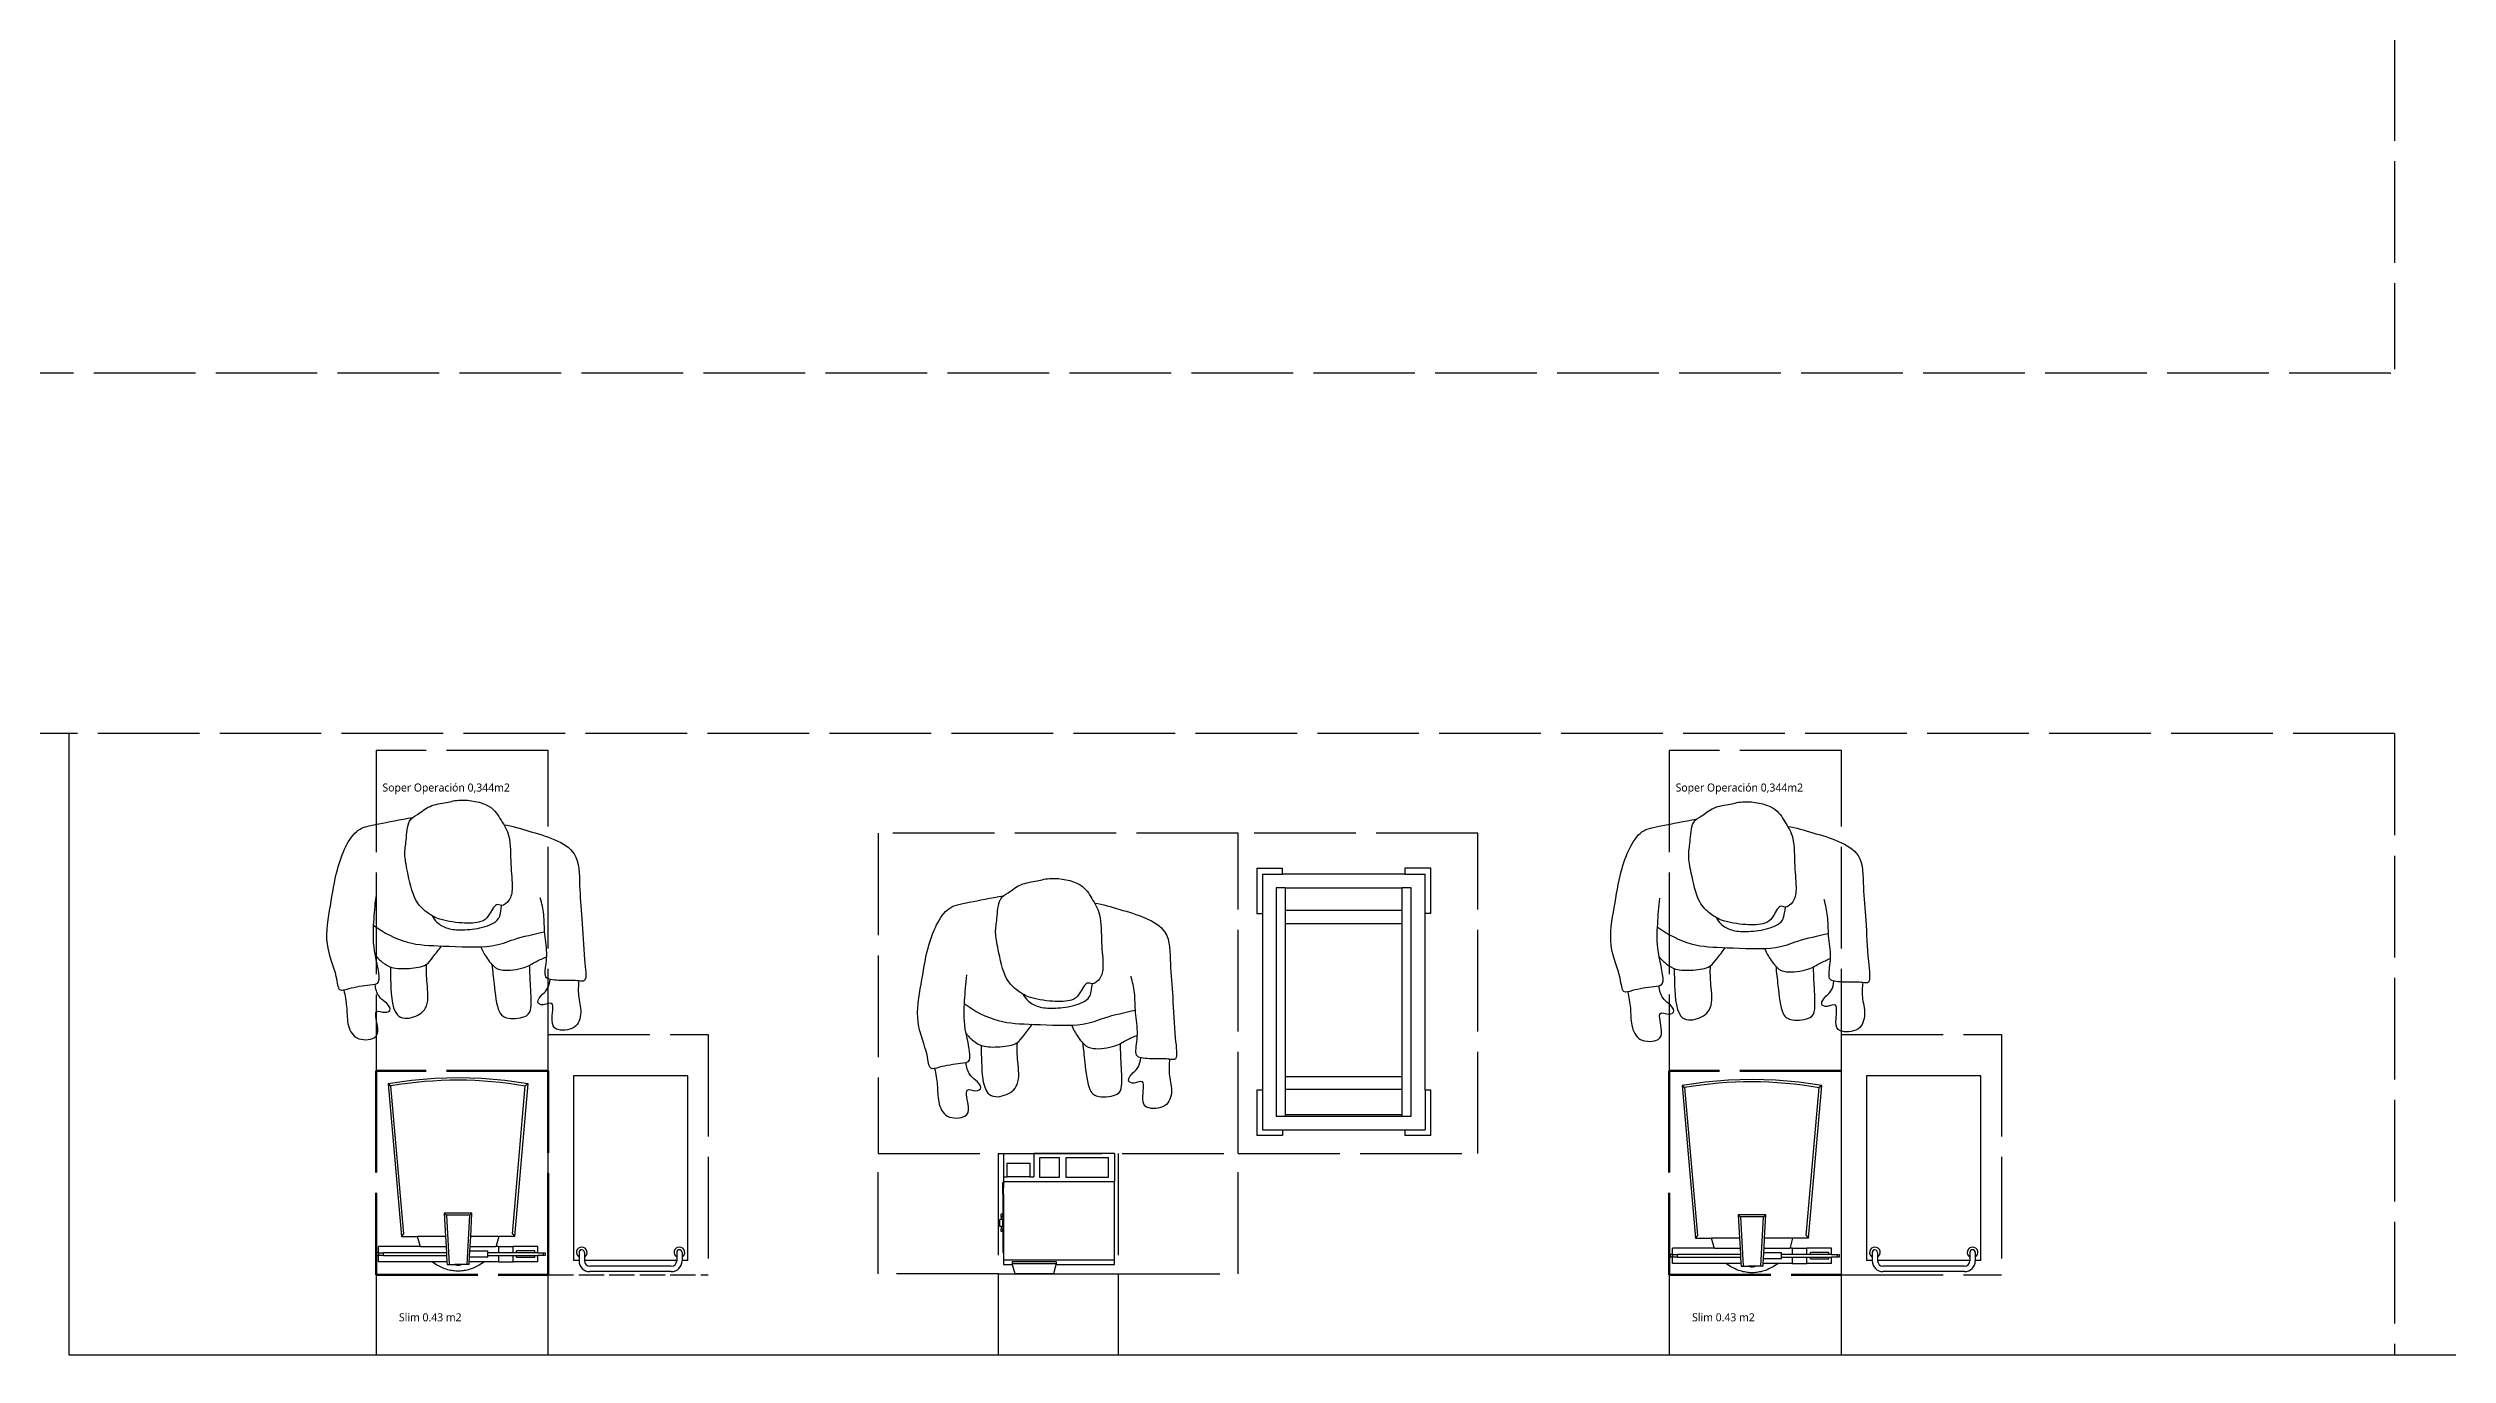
# Model space of a CAD drawing. Header units: millimetres. Extents: x -9564 to 48820, y -25359 to 24346.
# Drawn here: x 38989 to 44987, y -25359 to -22095 of the extents above; entities that cross this region are included whole.
import ezdxf

# ---------------------------------------------------------------- set-up
doc = ezdxf.new("R2010")
doc.units = ezdxf.units.MM
doc.header["$LTSCALE"] = 100
for name, pattern in [('DASHED2', [0.762, 0.635, -0.127]), ('DASHEDX2', [3.048, 2.54, -0.508]), ('DOT', [0.508, 0, -0.508])]:
    doc.linetypes.add(name, pattern=pattern)
for name, color, linetype in [('Area circulacion', 50, 'DASHEDX2'), ('Area proceso', 90, 'DASHEDX2'), ('Maquinas', 200, 'Continuous'), ('MUROS', 7, 'Continuous'), ('Personal', 20, 'Continuous'), ('Transporte semielaborado', 30, 'Continuous')]:
    doc.layers.add(name, color=color, linetype=linetype)
doc.layers.add('Area maquinas', color=140, linetype='DASHEDX2', lineweight=50)
doc.styles.add('OpenSans', font='OpenSans-Regular.ttf')

# ---------------------------------------------------------------- blocks, each defined once
blk = doc.blocks.new('pa17-16')
for points, knots in [([(5.5575, 2.4391), (5.5549, 2.4218), (5.5525, 2.3852), (5.5491, 2.3329), (5.5712, 2.2599), (5.5431, 2.2589), (5.5029, 2.2526), (5.4793, 2.2435), (5.4785, 2.2813), (5.4499, 2.3438), (5.4658, 2.4235), (5.4776, 2.5033), (5.5116, 2.5798), (5.5552, 2.585), (5.608, 2.5962), (5.6336, 2.6001)], [0, 0, 0, 0, 0.404899, 0.829805, 1.276298, 1.516647, 1.885942, 2.122553, 2.418487, 2.881882, 3.382407, 3.897515, 4.613825, 5.020942, 5.393355, 5.393355, 5.393355, 5.393355]), ([(5.62, 2.5537), (5.6188, 2.5427), (5.6154, 2.5253), (5.6223, 2.4901), (5.6346, 2.4293), (5.661, 2.4064), (5.685, 2.3908), (5.7322, 2.3832), (5.7723, 2.3842), (5.7881, 2.3969), (5.8018, 2.4268), (5.8146, 2.4162), (5.8324, 2.4305), (5.8382, 2.4568), (5.8318, 2.5038), (5.8344, 2.5615), (5.8137, 2.5937), (5.7944, 2.6284), (5.7307, 2.6388), (5.7037, 2.6296), (5.6679, 2.626), (5.6442, 2.6055), (5.6228, 2.5961), (5.6214, 2.5667), (5.62, 2.5537)], [0, 0, 0, 0, 0.297584, 0.631064, 1.068635, 1.39533, 1.69617, 2.097861, 2.458938, 2.716293, 3.010442, 3.199165, 3.447293, 3.731671, 4.119196, 4.541864, 4.881702, 5.22714, 5.673063, 5.989311, 6.327668, 6.644571, 6.906626, 7.259736, 7.259736, 7.259736, 7.259736]), ([(5.8196, 2.5846), (5.837, 2.5819), (5.8817, 2.5675), (5.9755, 2.5418), (5.972, 2.4609), (5.9791, 2.3926), (5.9812, 2.315), (5.9891, 2.2612), (5.9692, 2.2664), (5.9401, 2.2663), (5.9063, 2.2668), (5.9005, 2.2811), (5.909, 2.3184), (5.9007, 2.3606), (5.9019, 2.4011), (5.8964, 2.4238), (5.8933, 2.4348)], [6.682038, 6.682038, 6.682038, 6.682038, 7.076266, 7.806153, 8.304227, 8.77662, 9.284333, 9.649979, 9.844608, 10.160206, 10.472731, 10.661147, 10.998544, 11.371438, 11.724832, 12.051545, 12.051545, 12.051545, 12.051545]), ([(5.6724, 2.3994), (5.675, 2.3947), (5.6837, 2.383), (5.7041, 2.3718), (5.7348, 2.3697), (5.774, 2.3728), (5.8085, 2.3874), (5.8116, 2.4015), (5.8144, 2.4199)], [0.121052, 0.121052, 0.121052, 0.121052, 0.297289, 0.584433, 0.895396, 1.26174, 1.600834, 1.760925, 1.760925, 1.760925, 1.760925]), ([(5.5522, 2.3809), (5.573, 2.3653), (5.6222, 2.3398), (5.6924, 2.3383), (5.7952, 2.3323), (5.8376, 2.352), (5.881, 2.3613), (5.9019, 2.366)], [0, 0, 0, 0, 0.49262, 0.970296, 1.525877, 1.91054, 2.357805, 2.357805, 2.357805, 2.357805]), ([(5.5552, 2.3206), (5.5597, 2.3147), (5.5706, 2.3043), (5.5892, 2.2916), (5.6248, 2.2913), (5.6613, 2.2967), (5.6731, 2.3154), (5.6858, 2.3299), (5.6912, 2.3378)], [0, 0, 0, 0, 0.262594, 0.520609, 0.853848, 1.185107, 1.43842, 1.738028, 1.738028, 1.738028, 1.738028]), ([(5.7713, 2.3359), (5.7736, 2.3305), (5.7786, 2.3203), (5.7954, 2.2951), (5.8154, 2.2848), (5.8612, 2.2906), (5.8838, 2.3057), (5.8988, 2.3117), (5.9058, 2.3148)], [0, 0, 0, 0, 0.233477, 0.532145, 0.79329, 1.163492, 1.458071, 1.725911, 1.725911, 1.725911, 1.725911]), ([(5.4915, 2.2484), (5.4936, 2.2374), (5.4981, 2.215), (5.4968, 2.1806), (5.512, 2.1445), (5.5569, 2.147), (5.5634, 2.1681), (5.5498, 2.2128), (5.5753, 2.1995), (5.5912, 2.209), (5.5741, 2.2257), (5.5617, 2.2339), (5.5559, 2.2515), (5.5556, 2.26)], [0, 0, 0, 0, 0.324329, 0.654038, 0.980089, 1.31306, 1.562526, 1.890179, 2.123217, 2.319335, 2.559559, 2.78492, 3.066636, 3.066636, 3.066636, 3.066636]), ([(5.5867, 2.2952), (5.5866, 2.2877), (5.5872, 2.2667), (5.5883, 2.1873), (5.6353, 2.19), (5.6673, 2.2128), (5.6606, 2.2618), (5.6599, 2.2881), (5.6606, 2.3008)], [0.078483, 0.078483, 0.078483, 0.078483, 0.321516, 0.797556, 1.122606, 1.448668, 1.830958, 2.166281, 2.166281, 2.166281, 2.166281]), ([(5.7943, 2.2992), (5.7951, 2.2858), (5.7984, 2.2614), (5.8038, 2.2002), (5.8255, 2.1869), (5.8672, 2.191), (5.8755, 2.2117), (5.8718, 2.2605), (5.8715, 2.286), (5.871, 2.2978)], [0, 0, 0, 0, 0.353805, 0.775896, 1.041599, 1.377968, 1.615337, 2.001902, 2.313716, 2.313716, 2.313716, 2.313716]), ([(5.9713, 2.2652), (5.9703, 2.2553), (5.9686, 2.234), (5.9786, 2.2017), (5.9668, 2.1644), (5.9218, 2.1628), (5.9134, 2.1832), (5.9229, 2.229), (5.8988, 2.2135), (5.882, 2.2215), (5.8976, 2.2397), (5.908, 2.248), (5.912, 2.2618), (5.9127, 2.2683)], [0.038839, 0.038839, 0.038839, 0.038839, 0.324329, 0.654038, 0.980089, 1.31306, 1.562526, 1.890179, 2.123217, 2.319335, 2.559559, 2.78492, 2.989829, 2.989829, 2.989829, 2.989829])]:
    blk.add_open_spline(points, degree=3, knots=knots)
blk = doc.blocks.new('Bakery Trolley pl')
at = {"layer": 'Transporte semielaborado'}
for p, q in [((0.1804, 0.6253), (0.2371, 0.6253)), ((0.1804, 0.6253), (0.1804, 0.526)), ((0.2371, 0.6127), (0.1929, 0.6127)), ((0.1929, 0.526), (0.1929, 0.6127)), ((0.2229, 0.5827), (0.2229, 0.0827)), ((0.2429, 0.5827), (0.2229, 0.5827)), ((0.2371, 0.6127), (0.2371, 0.6253)), ((0.5048, 0.6127), (0.2371, 0.6127)), ((0.2429, 0.5827), (0.2429, 0.5798)), ((0.4989, 0.5827), (0.2429, 0.5827)), ((0.2429, 0.5798), (0.4989, 0.5798)), ((0.2429, 0.5798), (0.2429, 0.5245)), ((0.5189, 0.5827), (0.4989, 0.5827)), ((0.4989, 0.5798), (0.4989, 0.5827)), ((0.4989, 0.5245), (0.4989, 0.5798)), ((0.5048, 0.6127), (0.5048, 0.6253)), ((0.5048, 0.6253), (0.5615, 0.6253)), ((0.5489, 0.6127), (0.5048, 0.6127)), ((0.5189, 0.0827), (0.5189, 0.5827)), ((0.5489, 0.526), (0.5489, 0.6127)), ((0.5615, 0.526), (0.5615, 0.6253)), ((0.1804, 0.526), (0.1929, 0.526)), ((0.1929, 0.526), (0.1929, 0.1394)), ((0.5489, 0.526), (0.5615, 0.526)), ((0.5489, 0.1394), (0.5489, 0.526)), ((0.2429, 0.5245), (0.4989, 0.5245)), ((0.2429, 0.5245), (0.2429, 0.4967)), ((0.2429, 0.4967), (0.4989, 0.4967)), ((0.2429, 0.4967), (0.2429, 0.1615)), ((0.4989, 0.4967), (0.4989, 0.5245)), ((0.4989, 0.1615), (0.4989, 0.4967)), ((0.2429, 0.1615), (0.4989, 0.1615)), ((0.2429, 0.1615), (0.2429, 0.1325)), ((0.4989, 0.1325), (0.4989, 0.1615)), ((0.1804, 0.1394), (0.1929, 0.1394)), ((0.1804, 0.1394), (0.1804, 0.0402)), ((0.1929, 0.1394), (0.1929, 0.0527)), ((0.2429, 0.1325), (0.4989, 0.1325)), ((0.2429, 0.1325), (0.2429, 0.0827)), ((0.4989, 0.0827), (0.4989, 0.1325)), ((0.5615, 0.1394), (0.5489, 0.1394)), ((0.5489, 0.0527), (0.5489, 0.1394)), ((0.5615, 0.0402), (0.5615, 0.1394)), ((0.2371, 0.0527), (0.1929, 0.0527)), ((0.2229, 0.0827), (0.2429, 0.0827)), ((0.2371, 0.0402), (0.2371, 0.0527)), ((0.2371, 0.0527), (0.5048, 0.0527)), ((0.4989, 0.0827), (0.2429, 0.0827)), ((0.4989, 0.0827), (0.5189, 0.0827)), ((0.5048, 0.0527), (0.5048, 0.0402)), ((0.5489, 0.0527), (0.5048, 0.0527)), ((0.1804, 0.0402), (0.2371, 0.0402)), ((0.5615, 0.0402), (0.5048, 0.0402))]:
    blk.add_line(p, q, dxfattribs=at)

msp = doc.modelspace()

# ---------------------------------------------------------------- linework, layer by layer
at = {"color": 3}
msp.add_line((43470.97, -25158.736), (43470.97, -24558.736), dxfattribs=at)
for p, q in [((40239.152, -25158.736), (40239.152, -24648.736)), ((43470.97, -25158.736), (43470.97, -24648.736)), ((40239.152, -25158.736), (40239.152, -25158.736)), ((41613.696, -25155.9), (41663.696, -25155.9)), ((43470.97, -25158.736), (43470.97, -25158.736)), ((39041.278, -25358.736), (44353.695, -25358.736)), ((44181.258, -25358.736), (48053.695, -25358.736))]:
    msp.add_line(p, q)
at = {"color": 3, "linetype": 'DASHED2'}
msp.add_line((40239.152, -25158.736), (40639.152, -25158.736), dxfattribs=at)
at = {"layer": 'Area circulacion', "color": 2}
for p, q in [((44853.695, -16586.186), (44853.695, -22896.953)), ((44843.695, -22906.953), (34119.756, -22906.953)), ((44853.695, -23806.953), (34119.756, -23806.953)), ((44853.695, -23806.953), (44853.695, -25358.736))]:
    msp.add_line(p, q, dxfattribs=at)
at = {"layer": 'Area maquinas'}
for p, q in [((40239.152, -24648.736), (39809.152, -24648.736)), ((39809.152, -24648.736), (39809.152, -25158.736)), ((40239.152, -25158.736), (40239.152, -24648.736)), ((43470.97, -24648.736), (43040.97, -24648.736)), ((43040.97, -24648.736), (43040.97, -25158.736)), ((39809.152, -25158.736), (40239.152, -25158.736)), ((43040.97, -25158.736), (43470.97, -25158.736))]:
    msp.add_line(p, q, dxfattribs=at)
at = {"layer": 'Area proceso', "color": 3}
for p, q in [((40239.152, -23848.736), (39809.152, -23848.736)), ((39809.152, -23848.736), (39809.152, -24648.736)), ((40239.152, -24648.736), (40239.152, -23848.736)), ((43470.97, -23848.736), (43040.97, -23848.736)), ((43040.97, -23848.736), (43040.97, -24648.736)), ((43470.97, -24648.736), (43470.97, -23848.736)), ((41963.696, -24055.9), (41063.696, -24055.9)), ((41063.696, -24055.9), (41063.696, -24855.9)), ((41963.696, -24855.9), (41963.696, -24055.9)), ((42562.097, -24055.9), (41963.696, -24055.9)), ((42562.097, -24855.9), (42562.097, -24055.9)), ((40239.152, -25158.736), (40239.152, -24558.736)), ((40239.152, -24558.736), (40639.152, -24558.736)), ((40639.152, -24558.736), (40639.152, -25158.736)), ((43470.97, -24558.736), (43870.97, -24558.736)), ((43870.97, -24558.736), (43870.97, -25158.736)), ((41963.696, -24855.9), (42562.097, -24855.9)), ((39809.152, -25158.736), (39809.152, -25358.736)), ((40239.152, -25358.736), (40239.152, -25158.736)), ((41363.696, -25155.9), (41363.696, -25358.736)), ((41663.696, -25155.9), (41663.696, -25358.736)), ((43040.97, -25158.736), (43040.97, -25358.736)), ((43470.97, -25358.736), (43470.97, -25158.736)), ((43470.97, -25158.736), (43870.97, -25158.736)), ((39809.152, -25358.736), (40239.152, -25358.736)), ((41363.696, -25358.736), (41663.696, -25358.736)), ((43040.97, -25358.736), (43470.97, -25358.736))]:
    msp.add_line(p, q, dxfattribs=at)
at = {"layer": 'Area proceso'}
for p, q in [((43470.97, -25158.736), (43470.97, -24648.736)), ((41063.696, -25155.9), (41063.696, -24855.9)), ((41063.696, -24855.9), (41963.696, -24855.9)), ((41363.696, -24855.9), (41363.696, -25155.9)), ((41363.696, -24855.9), (41663.696, -24855.9)), ((41663.696, -24855.9), (41663.696, -25155.9)), ((41963.696, -25155.9), (41963.696, -24855.9)), ((41363.696, -25155.9), (41063.696, -25155.9)), ((41363.696, -25155.9), (41613.696, -25155.9)), ((41663.696, -25155.9), (41963.696, -25155.9))]:
    msp.add_line(p, q, dxfattribs=at)
at = {"layer": 'Maquinas'}
for p, q in [((39868.215, -24677.178), (39839.31, -24681.682)), ((39839.31, -24681.682), (39872.629, -25062.512)), ((39839.31, -24681.682), (39846.081, -24686.986)), ((39878.386, -25056.229), (39846.081, -24686.986)), ((39897.234, -24673.488), (39868.215, -24677.178)), ((39926.345, -24670.616), (39897.234, -24673.488)), ((39955.526, -24668.562), (39926.345, -24670.616)), ((39984.753, -24667.329), (39955.526, -24668.562)), ((40014.003, -24666.918), (39984.753, -24667.329)), ((40043.253, -24667.329), (40014.003, -24666.918)), ((40072.48, -24668.562), (40043.253, -24667.329)), ((40101.66, -24670.616), (40072.48, -24668.562)), ((40130.772, -24673.488), (40101.66, -24670.616)), ((40159.791, -24677.178), (40130.772, -24673.488)), ((40149.62, -25056.229), (40181.924, -24686.986)), ((40155.377, -25062.512), (40188.695, -24681.682)), ((40188.695, -24681.682), (40159.791, -24677.178)), ((40188.695, -24681.682), (40181.924, -24686.986)), ((43101.889, -24681.303), (43072.985, -24685.807)), ((43072.985, -24685.807), (43106.303, -25066.637)), ((43072.985, -24685.807), (43079.756, -24691.111)), ((43112.061, -25060.354), (43079.756, -24691.111)), ((43130.908, -24677.614), (43101.889, -24681.303)), ((43160.02, -24674.741), (43130.908, -24677.614)), ((43189.201, -24672.687), (43160.02, -24674.741)), ((43218.427, -24671.454), (43189.201, -24672.687)), ((43247.677, -24671.043), (43218.427, -24671.454)), ((43276.927, -24671.454), (43247.677, -24671.043)), ((43306.154, -24672.687), (43276.927, -24671.454)), ((43335.335, -24674.741), (43306.154, -24672.687)), ((43364.447, -24677.614), (43335.335, -24674.741)), ((43393.466, -24681.303), (43364.447, -24677.614)), ((43383.294, -25060.354), (43415.599, -24691.111)), ((43389.052, -25066.637), (43422.37, -24685.807)), ((43422.37, -24685.807), (43393.466, -24681.303)), ((43422.37, -24685.807), (43415.599, -24691.111)), ((41377.054, -24855.9), (41377.054, -24913.827)), ((41377.054, -24855.9), (41452.55, -24855.9)), ((41386.491, -24913.827), (41386.491, -24879.759)), ((41386.491, -24879.759), (41443.113, -24879.759)), ((41443.113, -24879.759), (41443.113, -24913.827)), ((41452.55, -24855.9), (41452.55, -24913.827)), ((41654.005, -24855.9), (41452.55, -24855.9)), ((41467.649, -24915.431), (41467.649, -24865.392)), ((41467.649, -24865.392), (41515.983, -24865.392)), ((41515.983, -24865.392), (41515.983, -24915.431)), ((41533.377, -24915.431), (41533.377, -24865.392)), ((41533.377, -24865.392), (41638.906, -24865.392)), ((41638.906, -24865.392), (41638.906, -24915.431)), ((41654.005, -24855.9), (41654.005, -24925.152)), ((41377.054, -24927.987), (41375.166, -24927.987)), ((41375.166, -24928.512), (41375.166, -24927.987)), ((41377.054, -24928.512), (41375.166, -24928.512)), ((41375.166, -24941.217), (41375.166, -24928.512)), ((41377.054, -24941.217), (41375.166, -24941.217)), ((41375.166, -24956.826), (41375.166, -24941.217)), ((41377.054, -24913.827), (41377.054, -24925.152)), ((41377.054, -24913.827), (41386.491, -24913.827)), ((41377.054, -24925.152), (41654.005, -24925.152)), ((41377.054, -24925.152), (41377.054, -24927.987)), ((41377.054, -24927.987), (41377.054, -24928.512)), ((41377.054, -24928.512), (41377.054, -24941.217)), ((41377.054, -24956.826), (41377.054, -24941.217)), ((41443.113, -24913.827), (41386.491, -24913.827)), ((41443.113, -24913.827), (41452.55, -24913.827)), ((41515.983, -24915.431), (41467.649, -24915.431)), ((41638.906, -24915.431), (41533.377, -24915.431)), ((41654.005, -25120.772), (41654.005, -24925.152)), ((40048.522, -25004.565), (39979.484, -25004.565)), ((39979.484, -25004.565), (39982.641, -25062.512)), ((39979.484, -25004.565), (39985.139, -25009.921)), ((40042.866, -25009.921), (39985.139, -25009.921)), ((39985.139, -25009.921), (39991.819, -25132.546)), ((40036.17, -25132.838), (40042.866, -25009.921)), ((40042.866, -25009.921), (40048.522, -25004.565)), ((40045.365, -25062.512), (40048.522, -25004.565)), ((41375.166, -25007.505), (41371.392, -25007.505)), ((41371.392, -25013.527), (41371.392, -25007.505)), ((41377.054, -24956.826), (41375.166, -24956.826)), ((41375.166, -24956.826), (41375.166, -25007.505)), ((41375.166, -25013.527), (41375.166, -25007.505)), ((41377.054, -24956.826), (41377.054, -25102.653)), ((43282.196, -25008.691), (43213.159, -25008.691)), ((43213.159, -25008.691), (43216.315, -25066.637)), ((43213.159, -25008.691), (43218.814, -25014.046)), ((43276.541, -25014.046), (43282.196, -25008.691)), ((43279.04, -25066.637), (43282.196, -25008.691)), ((39872.629, -25062.512), (39878.386, -25056.229)), ((39872.629, -25062.512), (39912.681, -25062.512)), ((39982.641, -25062.512), (39912.681, -25062.512)), ((39918.987, -25085.973), (39912.681, -25062.512)), ((39982.641, -25062.512), (39984.01, -25087.658)), ((40043.995, -25087.658), (40045.365, -25062.512)), ((40115.324, -25062.512), (40045.365, -25062.512)), ((40115.324, -25062.512), (40109.019, -25085.973)), ((40155.377, -25062.512), (40115.324, -25062.512)), ((40149.62, -25056.229), (40155.377, -25062.512)), ((41371.392, -25020.508), (41367.617, -25020.508)), ((41367.617, -25037.495), (41367.617, -25020.508)), ((41371.392, -25037.495), (41367.617, -25037.495)), ((41371.392, -25013.527), (41371.392, -25020.508)), ((41375.166, -25013.527), (41371.392, -25013.527)), ((41375.166, -25020.508), (41371.392, -25020.508)), ((41375.166, -25037.495), (41371.392, -25037.495)), ((41371.392, -25037.495), (41371.392, -25044.476)), ((41375.166, -25044.476), (41371.392, -25044.476)), ((41371.392, -25050.529), (41371.392, -25044.476)), ((41375.166, -25050.529), (41371.392, -25050.529)), ((41375.166, -25013.527), (41375.166, -25020.508)), ((41375.166, -25037.495), (41375.166, -25020.508)), ((41375.166, -25037.495), (41375.166, -25044.476)), ((41375.166, -25050.529), (41375.166, -25044.476)), ((41375.166, -25050.529), (41375.166, -25102.653)), ((43106.303, -25066.637), (43112.061, -25060.354)), ((43106.303, -25066.637), (43146.356, -25066.637)), ((43216.315, -25066.637), (43146.356, -25066.637)), ((43152.662, -25090.098), (43146.356, -25066.637)), ((43216.315, -25066.637), (43217.685, -25091.783)), ((43276.541, -25014.046), (43218.814, -25014.046)), ((43218.814, -25014.046), (43225.494, -25136.672)), ((43269.845, -25136.963), (43276.541, -25014.046)), ((43277.67, -25091.783), (43279.04, -25066.637)), ((43348.999, -25066.637), (43279.04, -25066.637)), ((43348.999, -25066.637), (43342.693, -25090.098)), ((43389.052, -25066.637), (43348.999, -25066.637)), ((43383.294, -25060.354), (43389.052, -25066.637)), ((39810.339, -25103.705), (39810.339, -25110.044)), ((39815.23, -25103.705), (39810.339, -25103.705)), ((39815.23, -25110.044), (39810.339, -25110.044)), ((39815.23, -25103.705), (39815.23, -25087.658)), ((39919.909, -25087.658), (39815.23, -25087.658)), ((39815.23, -25103.705), (39815.23, -25110.044)), ((39815.23, -25103.705), (39827.808, -25103.705)), ((39815.23, -25126.09), (39815.23, -25110.044)), ((39827.808, -25110.044), (39815.23, -25110.044)), ((39948.227, -25126.09), (39815.23, -25126.09)), ((39984.885, -25103.705), (39827.808, -25103.705)), ((39827.808, -25110.044), (39827.808, -25103.705)), ((39827.808, -25110.044), (39985.23, -25110.044)), ((39919.909, -25087.658), (39918.987, -25085.973)), ((39919.909, -25087.658), (39984.01, -25087.658)), ((39986.104, -25126.09), (39948.227, -25126.09)), ((39984.01, -25087.658), (39984.885, -25103.705)), ((39984.885, -25103.705), (39985.23, -25110.044)), ((39985.23, -25110.044), (39986.104, -25126.09)), ((39986.104, -25126.09), (39986.472, -25132.838)), ((40041.534, -25132.838), (40041.902, -25126.09)), ((40041.902, -25126.09), (40042.522, -25114.701)), ((40079.778, -25126.09), (40041.902, -25126.09)), ((40042.522, -25114.701), (40043.375, -25099.047)), ((40088.051, -25114.701), (40042.522, -25114.701)), ((40043.375, -25099.047), (40043.995, -25087.658)), ((40043.375, -25099.047), (40088.051, -25099.047)), ((40043.995, -25087.658), (40108.097, -25087.658)), ((40114.527, -25126.09), (40079.778, -25126.09)), ((40088.051, -25103.705), (40088.051, -25099.047)), ((40114.527, -25103.705), (40088.051, -25103.705)), ((40088.051, -25110.044), (40088.051, -25103.705)), ((40088.051, -25114.701), (40088.051, -25110.044)), ((40088.051, -25110.044), (40114.527, -25110.044)), ((40109.019, -25085.973), (40108.097, -25087.658)), ((40114.527, -25087.658), (40108.097, -25087.658)), ((40114.527, -25087.658), (40114.527, -25103.705)), ((40114.527, -25087.658), (40151.154, -25087.658)), ((40151.154, -25103.705), (40114.527, -25103.705)), ((40114.527, -25110.044), (40114.527, -25126.09)), ((40114.527, -25110.044), (40151.154, -25110.044)), ((40114.527, -25126.09), (40151.154, -25126.09)), ((40151.154, -25103.705), (40151.154, -25087.658)), ((40212.776, -25087.658), (40151.154, -25087.658)), ((40160.005, -25103.705), (40151.154, -25103.705)), ((40151.154, -25126.09), (40151.154, -25110.044)), ((40151.154, -25110.044), (40160.005, -25110.044)), ((40212.776, -25126.09), (40151.154, -25126.09)), ((40205.597, -25099.047), (40160.005, -25099.047)), ((40160.005, -25103.705), (40160.005, -25099.047)), ((40205.597, -25103.705), (40160.005, -25103.705)), ((40160.005, -25114.701), (40160.005, -25110.044)), ((40160.005, -25110.044), (40205.597, -25110.044)), ((40160.005, -25114.701), (40205.597, -25114.701)), ((40205.597, -25103.705), (40205.597, -25099.047)), ((40212.776, -25103.705), (40205.597, -25103.705)), ((40205.597, -25114.701), (40205.597, -25110.044)), ((40205.597, -25110.044), (40212.776, -25110.044)), ((40212.776, -25103.705), (40212.776, -25087.658)), ((40212.776, -25103.705), (40226.751, -25103.705)), ((40212.776, -25126.09), (40212.776, -25110.044)), ((40226.751, -25110.044), (40212.776, -25110.044)), ((40226.751, -25103.705), (40226.751, -25110.044)), ((40226.751, -25103.705), (40231.642, -25103.705)), ((40231.642, -25110.044), (40226.751, -25110.044)), ((40231.642, -25103.705), (40231.642, -25110.044)), ((41377.054, -25102.653), (41375.166, -25102.653)), ((41377.054, -25102.653), (41377.054, -25120.772)), ((41377.054, -25120.772), (41654.005, -25120.772)), ((41377.054, -25120.772), (41377.054, -25132.851)), ((41398.461, -25126.005), (41398.461, -25130.851)), ((41509.255, -25126.005), (41398.461, -25126.005)), ((41509.255, -25130.851), (41398.461, -25130.851)), ((41398.461, -25130.851), (41399.01, -25132.851)), ((41508.707, -25132.851), (41509.255, -25130.851)), ((41509.255, -25130.851), (41509.255, -25126.005)), ((41654.005, -25132.851), (41654.005, -25120.772)), ((43044.013, -25107.83), (43044.013, -25114.169)), ((43048.905, -25107.83), (43044.013, -25107.83)), ((43048.905, -25114.169), (43044.013, -25114.169)), ((43048.905, -25107.83), (43048.905, -25091.783)), ((43153.583, -25091.783), (43048.905, -25091.783)), ((43048.905, -25107.83), (43048.905, -25114.169)), ((43048.905, -25107.83), (43061.483, -25107.83)), ((43048.905, -25130.216), (43048.905, -25114.169)), ((43061.483, -25114.169), (43048.905, -25114.169)), ((43181.902, -25130.216), (43048.905, -25130.216)), ((43218.559, -25107.83), (43061.483, -25107.83)), ((43061.483, -25114.169), (43061.483, -25107.83)), ((43061.483, -25114.169), (43218.905, -25114.169)), ((43153.583, -25091.783), (43152.662, -25090.098)), ((43153.583, -25091.783), (43217.685, -25091.783)), ((43219.779, -25130.216), (43181.902, -25130.216)), ((43217.685, -25091.783), (43218.559, -25107.83)), ((43218.559, -25107.83), (43218.905, -25114.169)), ((43218.905, -25114.169), (43219.779, -25130.216)), ((43219.779, -25130.216), (43220.146, -25136.963)), ((43275.209, -25136.963), (43275.576, -25130.216)), ((43275.576, -25130.216), (43276.197, -25118.826)), ((43313.453, -25130.216), (43275.576, -25130.216)), ((43276.197, -25118.826), (43277.049, -25103.173)), ((43321.725, -25118.826), (43276.197, -25118.826)), ((43277.049, -25103.173), (43277.67, -25091.783)), ((43277.049, -25103.173), (43321.725, -25103.173)), ((43277.67, -25091.783), (43341.772, -25091.783)), ((43348.202, -25130.216), (43313.453, -25130.216)), ((43321.725, -25107.83), (43321.725, -25103.173)), ((43348.202, -25107.83), (43321.725, -25107.83)), ((43321.725, -25114.169), (43321.725, -25107.83)), ((43321.725, -25118.826), (43321.725, -25114.169)), ((43321.725, -25114.169), (43348.202, -25114.169)), ((43342.693, -25090.098), (43341.772, -25091.783)), ((43348.202, -25091.783), (43341.772, -25091.783)), ((43348.202, -25091.783), (43348.202, -25107.83)), ((43348.202, -25091.783), (43384.829, -25091.783)), ((43384.829, -25107.83), (43348.202, -25107.83)), ((43348.202, -25114.169), (43348.202, -25130.216)), ((43348.202, -25114.169), (43384.829, -25114.169)), ((43348.202, -25130.216), (43384.829, -25130.216)), ((43384.829, -25107.83), (43384.829, -25091.783)), ((43446.45, -25091.783), (43384.829, -25091.783)), ((43393.68, -25107.83), (43384.829, -25107.83)), ((43384.829, -25130.216), (43384.829, -25114.169)), ((43384.829, -25114.169), (43393.68, -25114.169)), ((43446.45, -25130.216), (43384.829, -25130.216)), ((43439.272, -25103.173), (43393.68, -25103.173)), ((43393.68, -25107.83), (43393.68, -25103.173)), ((43439.272, -25107.83), (43393.68, -25107.83)), ((43393.68, -25118.826), (43393.68, -25114.169)), ((43393.68, -25114.169), (43439.272, -25114.169)), ((43393.68, -25118.826), (43439.272, -25118.826)), ((43439.272, -25107.83), (43439.272, -25103.173)), ((43446.45, -25107.83), (43439.272, -25107.83)), ((43439.272, -25118.826), (43439.272, -25114.169)), ((43439.272, -25114.169), (43446.45, -25114.169)), ((43446.45, -25107.83), (43446.45, -25091.783)), ((43446.45, -25107.83), (43460.426, -25107.83)), ((43446.45, -25130.216), (43446.45, -25114.169)), ((43460.426, -25114.169), (43446.45, -25114.169)), ((43460.426, -25107.83), (43460.426, -25114.169)), ((43460.426, -25107.83), (43465.317, -25107.83)), ((43465.317, -25114.169), (43460.426, -25114.169)), ((43465.317, -25107.83), (43465.317, -25114.169)), ((39986.472, -25132.838), (39987.577, -25132.778)), ((39987.577, -25132.778), (39991.819, -25132.546)), ((39987.577, -25132.778), (39991.819, -25132.838)), ((39991.819, -25132.546), (39991.819, -25132.838)), ((39991.819, -25132.838), (40005.422, -25132.838)), ((40022.584, -25132.838), (40005.422, -25132.838)), ((40036.17, -25132.838), (40022.584, -25132.838)), ((40041.534, -25132.838), (40036.17, -25132.838)), ((41377.054, -25132.851), (41399.01, -25132.851)), ((41399.01, -25132.851), (41405.109, -25155.084)), ((41405.109, -25155.084), (41502.608, -25155.084)), ((41502.608, -25155.084), (41508.707, -25132.851)), ((41508.707, -25132.851), (41654.005, -25132.851)), ((43220.146, -25136.963), (43221.251, -25136.903)), ((43221.251, -25136.903), (43225.494, -25136.672)), ((43221.251, -25136.903), (43225.494, -25136.963)), ((43225.494, -25136.672), (43225.494, -25136.963)), ((43225.494, -25136.963), (43239.096, -25136.963)), ((43256.259, -25136.963), (43239.096, -25136.963)), ((43269.845, -25136.963), (43256.259, -25136.963)), ((43275.209, -25136.963), (43269.845, -25136.963))]:
    msp.add_line(p, q, dxfattribs=at)
for points in [[(40079.778, -25126.09), (40073.035, -25130.495), (40066.928, -25134.18), (40061.387, -25137.226), (40056.345, -25139.715), (40051.733, -25141.727), (40047.483, -25143.343), (40043.527, -25144.644), (40039.796, -25145.71), (40036.229, -25146.61), (40032.799, -25147.364), (40029.487, -25147.98), (40026.273, -25148.467), (40023.137, -25148.831), (40020.059, -25149.081), (40017.021, -25149.226), (40014.003, -25149.272), (40010.984, -25149.226), (40007.946, -25149.081), (40004.869, -25148.831), (40001.733, -25148.467), (39998.519, -25147.98), (39995.206, -25147.364), (39991.777, -25146.61), (39988.21, -25145.71), (39984.479, -25144.644), (39980.522, -25143.343), (39976.272, -25141.727), (39971.661, -25139.715), (39966.619, -25137.226), (39961.078, -25134.18), (39954.97, -25130.495), (39948.227, -25126.09)], [(43313.453, -25130.216), (43306.71, -25134.62), (43300.602, -25138.305), (43295.062, -25141.351), (43290.02, -25143.84), (43285.408, -25145.852), (43281.158, -25147.468), (43277.202, -25148.769), (43273.47, -25149.835), (43269.903, -25150.735), (43266.474, -25151.489), (43263.162, -25152.105), (43259.947, -25152.592), (43256.811, -25152.956), (43253.734, -25153.207), (43250.696, -25153.351), (43247.677, -25153.397), (43244.659, -25153.351), (43241.621, -25153.207), (43238.544, -25152.956), (43235.408, -25152.592), (43232.193, -25152.105), (43228.881, -25151.489), (43225.451, -25150.735), (43221.885, -25149.835), (43218.153, -25148.769), (43214.197, -25147.468), (43209.947, -25145.852), (43205.335, -25143.84), (43200.293, -25141.351), (43194.753, -25138.305), (43188.645, -25134.62), (43181.902, -25130.216)], [(40005.422, -25132.838), (40006.307, -25133.163), (40007.267, -25133.442), (40008.292, -25133.674), (40009.37, -25133.862), (40010.49, -25134.006), (40011.643, -25134.107), (40012.818, -25134.167), (40014.003, -25134.187), (40015.188, -25134.167), (40016.362, -25134.107), (40017.515, -25134.006), (40018.636, -25133.862), (40019.714, -25133.674), (40020.739, -25133.442), (40021.699, -25133.163), (40022.584, -25132.838)], [(43239.096, -25136.963), (43239.981, -25137.289), (43240.942, -25137.567), (43241.966, -25137.8), (43243.044, -25137.987), (43244.165, -25138.131), (43245.318, -25138.232), (43246.492, -25138.292), (43247.677, -25138.312), (43248.863, -25138.292), (43250.037, -25138.232), (43251.19, -25138.131), (43252.311, -25137.987), (43253.389, -25137.8), (43254.413, -25137.567), (43255.373, -25137.289), (43256.259, -25136.963)]]:
    msp.add_lwpolyline(points, dxfattribs=at)
for centre in [(40012.93, -25644.262), (43246.604, -25648.388)]:
    msp.add_arc(centre, 971.708, 79.9864267, 99.8870323, dxfattribs=at)
at = {"layer": 'MUROS'}
msp.add_line((39041.278, -23806.953), (39041.278, -25358.736), dxfattribs=at)
at = {"layer": 'MUROS', "color": 2, "linetype": 'DOT'}
msp.add_arc((44843.695, -22896.953), 10, 270, 0, dxfattribs=at)
at = {"layer": 'Transporte semielaborado'}
for p, q in [((40587.954, -24661.969), (40301.983, -24661.969)), ((40301.983, -24661.969), (40301.983, -25122.887)), ((40587.954, -25122.887), (40587.954, -24661.969)), ((43819.772, -24661.969), (43533.801, -24661.969)), ((43533.801, -24661.969), (43533.801, -25122.887)), ((43819.772, -25122.887), (43819.772, -24661.969)), ((40316.211, -25122.887), (40301.983, -25122.887)), ((40316.211, -25102.701), (40316.211, -25123.728)), ((40329.669, -25102.701), (40329.669, -25123.728)), ((40560.267, -25122.887), (40329.669, -25122.887)), ((40560.267, -25102.701), (40560.267, -25123.728)), ((40573.725, -25102.701), (40573.725, -25123.728)), ((40587.954, -25122.887), (40573.725, -25122.887)), ((40587.954, -25122.887), (40573.725, -25122.887)), ((40587.954, -25122.887), (40581.225, -25122.887)), ((40587.954, -25122.887), (40587.954, -25102.701)), ((40587.954, -25122.887), (40587.954, -25116.159)), ((43548.029, -25122.887), (43533.801, -25122.887)), ((43548.029, -25102.701), (43548.029, -25123.728)), ((43561.487, -25102.701), (43561.487, -25123.728)), ((43792.085, -25122.887), (43561.487, -25122.887)), ((43792.085, -25102.701), (43792.085, -25123.728)), ((43805.543, -25102.701), (43805.543, -25123.728)), ((43819.772, -25122.887), (43805.543, -25122.887)), ((43819.772, -25122.887), (43805.543, -25122.887)), ((43819.772, -25122.887), (43813.043, -25122.887)), ((43819.772, -25122.887), (43819.772, -25102.701)), ((43819.772, -25122.887), (43819.772, -25116.159)), ((40546.81, -25137.186), (40343.126, -25137.186)), ((40546.81, -25150.643), (40343.126, -25150.643)), ((43778.628, -25137.186), (43574.944, -25137.186)), ((43778.628, -25150.643), (43574.944, -25150.643))]:
    msp.add_line(p, q, dxfattribs=at)
for centre, radius, start, end in [((40322.94, -25102.701), 13.457, 300, 240), ((40322.94, -25102.701), 6.729, 90, 180), ((40322.94, -25102.701), 6.729, 359.9998907, 180), ((40343.126, -25123.728), 26.915, 180, 270), ((40343.126, -25123.728), 13.457, 180, 270), ((40546.81, -25123.728), 13.457, 270, 0), ((40546.81, -25123.728), 26.915, 270, 0), ((40566.996, -25102.701), 13.457, 300, 240), ((40566.996, -25102.701), 6.729, 0, 180), ((43554.758, -25102.701), 13.457, 300, 240), ((43554.758, -25102.701), 6.729, 90, 180), ((43554.758, -25102.701), 6.729, 359.9998907, 180), ((43574.944, -25123.728), 26.915, 180, 270), ((43574.944, -25123.728), 13.457, 180, 270), ((43778.628, -25123.728), 13.457, 270, 0), ((43778.628, -25123.728), 26.915, 270, 0), ((43798.814, -25102.701), 13.457, 300, 240), ((43798.814, -25102.701), 6.729, 0, 180)]:
    msp.add_arc(centre, radius, start, end, dxfattribs=at)

# ---------------------------------------------------------------- block references
at = {"layer": 'Personal', "xscale": 1223.938118895808, "yscale": 1223.938118895808, "zscale": 1223.938118895808, "rotation": 0.2543368405677704}
for p in [(33019.519, -27229.456), (36228.067, -27233.619), (34495.905, -27425.119)]:
    msp.add_blockref('pa17-16', p, dxfattribs=at)
at = {"layer": 'Transporte semielaborado', "xscale": 1141.039974711085, "yscale": 1141.039974711085, "zscale": 1141.039974711085, "rotation": 180}
msp.add_blockref('Bakery Trolley pl', (42650.505, -24097.473), dxfattribs=at)

# ---------------------------------------------------------------- texts
at = {"color": 3, "linetype": 'DASHEDX2', "char_height": 20, "attachment_point": 1, "style": 'OpenSans'}
for insert in [(39824.924, -23931.581), (43056.742, -23931.581)]:
    msp.add_mtext_dynamic_manual_height_columns('Soper Operación 0,344m2', width=430, gutter_width=12.5, heights=[0], dxfattribs=dict(at, insert=insert))
at = {"color": 3, "linetype": 'DASHED2', "char_height": 20, "attachment_point": 1, "style": 'OpenSans'}
for insert in [(39866.101, -25254.663), (43097.919, -25254.663)]:
    msp.add_mtext_dynamic_manual_height_columns('Slim 0.43 m2', width=430, gutter_width=12.5, heights=[0], dxfattribs=dict(at, insert=insert))

doc.saveas('drawing.dxf')
